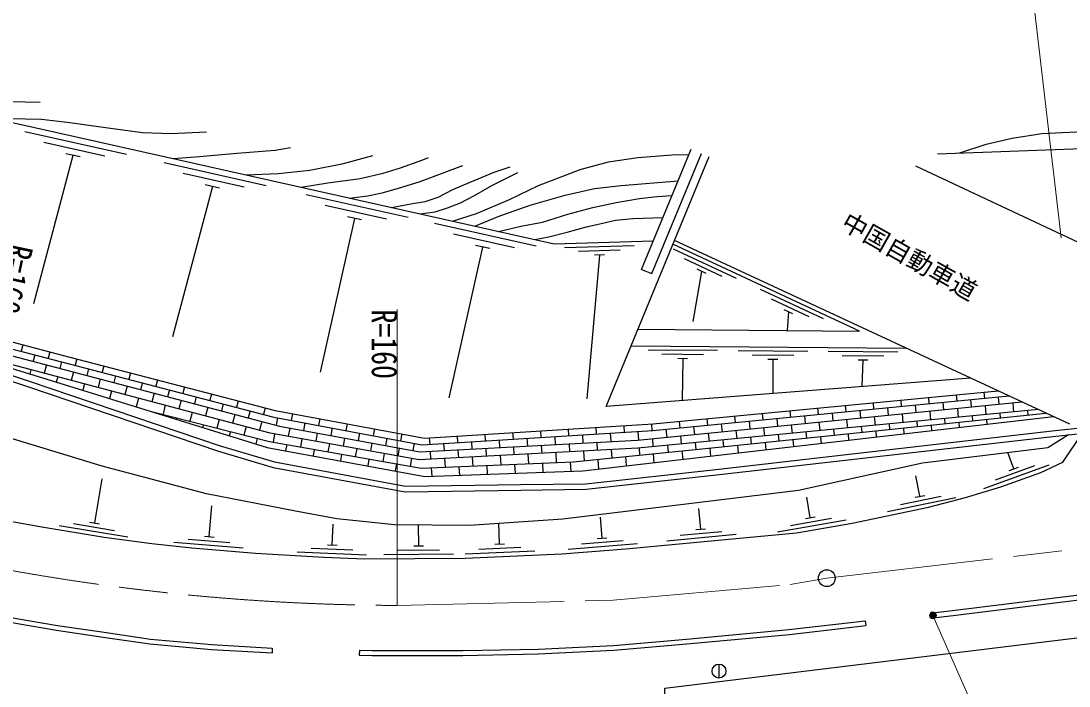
# Model space of a CAD drawing. Units: millimetres, scale not verified. Extents: x 40000 to 680000, y 20000 to 380000.
# Drawn here: x 315622 to 390966, y 270698 to 318498 of the extents above; entities that cross this region are included whole.
import ezdxf
from ezdxf.enums import TextEntityAlignment as Align

# ---------------------------------------------------------------- set-up
doc = ezdxf.new("R2010")
doc.units = ezdxf.units.MM
doc.header["$LTSCALE"] = 1000
doc.linetypes.add('CHAIN', pattern=[18.5, 12, -1.5, 3.5, -1.5])
for name, color, linetype, lineweight in [('M-BGD', 7, 'Continuous', 25), ('M-BMK', 2, 'CHAIN', 13), ('M-BMK-SRVR', 3, 'Continuous', 25), ('M-STR-HTXT', 7, 'Continuous', 13)]:
    doc.layers.add(name, color=color, linetype=linetype, lineweight=lineweight)
doc.layers.add('M-BMK-HTXT', color=7, linetype='Continuous')
doc.styles.add('ＭＳ ゴシック', font='')
doc.styles.get('ＭＳ ゴシック').set_extended_font_data('MS Gothic')

msp = doc.modelspace()

# ---------------------------------------------------------------- hatches: boundary and pattern name
at = {"layer": 'M-STR-HTXT'}
msp.add_hatch(color=256, dxfattribs=at).paths.add_polyline_path([(381399, 275895, -1), (380960, 275656, -0.41421), (381060, 275995, -0.41421)])

# ---------------------------------------------------------------- linework, layer by layer
at = {"layer": 'M-BGD'}
for p, q in [((323215, 308898), (315896, 310536)), ((321653, 308786), (317262, 309769)), ((319871, 308724), (318847, 308953)), ((360235, 300642), (363793, 309286)), ((360975, 300337), (364533, 308981)), ((319359, 308839), (316513, 298167)), ((333238, 306655), (325919, 308293)), ((362609, 302731), (365087, 308753)), ((331676, 306543), (327285, 307526)), ((329895, 306481), (328870, 306710)), ((329382, 306595), (326515, 295806)), ((343455, 304368), (336136, 306006)), ((341893, 304257), (337502, 305239)), ((340111, 304194), (339087, 304423)), ((339599, 304309), (337126, 293258)), ((352663, 302307), (345344, 303945)), ((351100, 302196), (346709, 303179)), ((348806, 302248), (346383, 291418)), ((349319, 302133), (348294, 302363)), ((359694, 302347), (354696, 302204)), ((375912, 296212), (362482, 302459)), ((391014, 289518), (362609, 302731)), ((358703, 302019), (355704, 301933)), ((357212, 301676), (356310, 291329)), ((357562, 301686), (356862, 301666)), ((367072, 299993), (362539, 302102)), ((366039, 300143), (363319, 301408)), ((360235, 300642), (360975, 300337)), ((364870, 300356), (364235, 300651)), ((364553, 300503), (363914, 296906)), ((373323, 297085), (368789, 299194)), ((372290, 297235), (369570, 298500)), ((371120, 297448), (370486, 297743)), ((370803, 297596), (370713, 296259)), ((359984, 296355), (375912, 296212)), ((315766, 295226), (315643, 294759)), ((317700, 294718), (317579, 294255)), ((359492, 295159), (379268, 294982)), ((365699, 294804), (360699, 294848)), ((372178, 294745), (367178, 294790)), ((378656, 294687), (373656, 294732)), ((316611, 294507), (316488, 294039)), ((318546, 294003), (318422, 293530)), ((319635, 294211), (319515, 293752)), ((364696, 294513), (361697, 294539)), ((363544, 294223), (362844, 294229)), ((363194, 294226), (363151, 291212)), ((371175, 294454), (368175, 294481)), ((370023, 294165), (369323, 294171)), ((369673, 294168), (369667, 291718)), ((377653, 294396), (374653, 294423)), ((376500, 294107), (375801, 294113)), ((376150, 294110), (376080, 292217)), ((316328, 293429), (316251, 293137)), ((317455, 293785), (317295, 293174)), ((319390, 293275), (319231, 292662)), ((320483, 293500), (320358, 293021)), ((321570, 293706), (321450, 293248)), ((323505, 293201), (323386, 292744)), ((318261, 292918), (318164, 292548)), ((320197, 292407), (320080, 291958)), ((321325, 292766), (321164, 292152)), ((322418, 292996), (322292, 292512)), ((324354, 292493), (324226, 292003)), ((325440, 292696), (325321, 292241)), ((322131, 291897), (321992, 291363)), ((323259, 292257), (323098, 291641)), ((325193, 291748), (325032, 291131)), ((326289, 291989), (326160, 291494)), ((327375, 292191), (327257, 291737)), ((329311, 291686), (329193, 291234)), ((382848, 291621), (382890, 291179)), ((384838, 291812), (384881, 291373)), ((324065, 291386), (323904, 290769)), ((325999, 290876), (325816, 290175)), ((327127, 291239), (326966, 290620)), ((328225, 291486), (328094, 290985)), ((330160, 290982), (330028, 290476)), ((331246, 291181), (331128, 290730)), ((374884, 290858), (374928, 290404)), ((376875, 291049), (376918, 290598)), ((378866, 291240), (378909, 290791)), ((379904, 290888), (379955, 290360)), ((380857, 291431), (380899, 290985)), ((381895, 291082), (381945, 290557)), ((383885, 291276), (383935, 290755)), ((384930, 290854), (384993, 290201)), ((385876, 291469), (385925, 290952)), ((386921, 291051), (386984, 290392)), ((327932, 290365), (327765, 289725)), ((329061, 290730), (328899, 290110)), ((330995, 290222), (330833, 289599)), ((332096, 290478), (331963, 289967)), ((333181, 290676), (333064, 290227)), ((335136, 290262), (335052, 289800)), ((366921, 290095), (366965, 289629)), ((368911, 290286), (368956, 289823)), ((370902, 290477), (370946, 290017)), ((371942, 290113), (371994, 289569)), ((372893, 290668), (372937, 290210)), ((373932, 290307), (373984, 289767)), ((375923, 290501), (375974, 289964)), ((377913, 290695), (377965, 290162)), ((378960, 290261), (379020, 289626)), ((380950, 290458), (381011, 289818)), ((382940, 290656), (383002, 290010)), ((383997, 290105), (384030, 289764)), ((385988, 290297), (386019, 289971)), ((387979, 290488), (388009, 290179)), ((326796, 289971), (326772, 289878)), ((328734, 289478), (328684, 289284)), ((329866, 289854), (329704, 289232)), ((331800, 289344), (331642, 288739)), ((332930, 289713), (332767, 289089)), ((334069, 289984), (333969, 289439)), ((336035, 289616), (335933, 289060)), ((337104, 289902), (337018, 289432)), ((339071, 289542), (338983, 289063)), ((358951, 289404), (358981, 288927)), ((360948, 289527), (360977, 289049)), ((362939, 289714), (362984, 289242)), ((363979, 289339), (364033, 288779)), ((364930, 289905), (364975, 289436)), ((365970, 289532), (366023, 288977)), ((367960, 289726), (368013, 289174)), ((369951, 289920), (370004, 289372)), ((370999, 289471), (371057, 288860)), ((372989, 289668), (373048, 289052)), ((374979, 289866), (375039, 289243)), ((376034, 289339), (376073, 288935)), ((376969, 290063), (377030, 289435)), ((378025, 289531), (378062, 289143)), ((380016, 289722), (380052, 289350)), ((381046, 289453), (381085, 289053)), ((382007, 289914), (382041, 289557)), ((383035, 289661), (383072, 289282)), ((385025, 289868), (385059, 289511)), ((330673, 288985), (330596, 288690)), ((333857, 288827), (333746, 288223)), ((334949, 289240), (334841, 288649)), ((336917, 288880), (336809, 288294)), ((338000, 289247), (337900, 288700)), ((339966, 288879), (339868, 288340)), ((341038, 289181), (340949, 288695)), ((343006, 288821), (342915, 288326)), ((346974, 288667), (347003, 288198)), ((348970, 288790), (348999, 288319)), ((350966, 288913), (350996, 288441)), ((352963, 289036), (352992, 288562)), ((353990, 288623), (354025, 288053)), ((354959, 289159), (354988, 288684)), ((355986, 288745), (356022, 288161)), ((356955, 289282), (356984, 288806)), ((357983, 288867), (358019, 288269)), ((359979, 288988), (360016, 288380)), ((361989, 289145), (362043, 288581)), ((363038, 288680), (363094, 288094)), ((365028, 288878), (365085, 288285)), ((367018, 289075), (367076, 288477)), ((368071, 288573), (368116, 288107)), ((369008, 289273), (369066, 288668)), ((370062, 288764), (370105, 288314)), ((372053, 288956), (372094, 288521)), ((373089, 288625), (373136, 288136)), ((374043, 289147), (374084, 288728)), ((375078, 288832), (375123, 288365)), ((377068, 289039), (377110, 288595)), ((379057, 289246), (379097, 288824)), ((332611, 288492), (332508, 288096)), ((334731, 288050), (334649, 287600)), ((335825, 288471), (335716, 287877)), ((337793, 288116), (337686, 287531)), ((338884, 288520), (338777, 287938)), ((340851, 288160), (340745, 287583)), ((341932, 288510), (341835, 287980)), ((343898, 288142), (343802, 287620)), ((344978, 288544), (345007, 288076)), ((346005, 288137), (346036, 287622)), ((348001, 288258), (348034, 287730)), ((349997, 288380), (350031, 287837)), ((351029, 287891), (351065, 287314)), ((351994, 288502), (352028, 287945)), ((353027, 287999), (353062, 287422)), ((355024, 288107), (355059, 287529)), ((357021, 288215), (357056, 287636)), ((361012, 288479), (361048, 287897)), ((362099, 287998), (362147, 287497)), ((364089, 288190), (364137, 287697)), ((366080, 288381), (366126, 287899)), ((367121, 288003), (367174, 287449)), ((369110, 288210), (369161, 287678)), ((371100, 288417), (371149, 287907)), ((336701, 287704), (336616, 287238)), ((338671, 287358), (338583, 286876)), ((339761, 287761), (339656, 287184)), ((341730, 287405), (341626, 286838)), ((342819, 287800), (342714, 287227)), ((345038, 287568), (345073, 286992)), ((347035, 287676), (347071, 287100)), ((348069, 287153), (348109, 286506)), ((349032, 287784), (349068, 287207)), ((350066, 287261), (350108, 286590)), ((352063, 287368), (352106, 286673)), ((354061, 287475), (354105, 286757)), ((356058, 287583), (356101, 286886)), ((358055, 287690), (358092, 287087)), ((359088, 287188), (359129, 286521)), ((360052, 287801), (360084, 287288)), ((361079, 287389), (361119, 286750)), ((363142, 287597), (363200, 286990)), ((365132, 287798), (365187, 287219)), ((386993, 286310), (386571, 287474)), ((340641, 287011), (340550, 286514)), ((342611, 286665), (342517, 286153)), ((343698, 287050), (343596, 286492)), ((345111, 286381), (345148, 285775)), ((346072, 287046), (346110, 286422)), ((347110, 286464), (347148, 285846)), ((349108, 286548), (349147, 285917)), ((351107, 286631), (351147, 285988)), ((353106, 286715), (353146, 286059)), ((355104, 286799), (355145, 286130)), ((357096, 286987), (357139, 286291)), ((384848, 284894), (389548, 286599)), ((385686, 285517), (388506, 286540)), ((386664, 286191), (387322, 286430)), ((320926, 282420), (321453, 285596)), ((380248, 284333), (379946, 285802)), ((372367, 282797), (372108, 284275)), ((377920, 283241), (382818, 284248)), ((378840, 283737), (381778, 284341)), ((379906, 284262), (380591, 284403)), ((329159, 281435), (329343, 283651)), ((364486, 281972), (364347, 283466)), ((357400, 281333), (357279, 282828)), ((370009, 281774), (374933, 282639)), ((370942, 282242), (373897, 282761)), ((372023, 282737), (372712, 282858)), ((318361, 282237), (323294, 281419)), ((319397, 282370), (322357, 281879)), ((320581, 282478), (321271, 282363)), ((337998, 280842), (338063, 282340)), ((344214, 280772), (344201, 282272)), ((350034, 280906), (349970, 282405)), ((363020, 281535), (366008, 281813)), ((364138, 281940), (364835, 282005)), ((326618, 281044), (331600, 280630)), ((327639, 281261), (330629, 281012)), ((328810, 281464), (329508, 281406)), ((355929, 280913), (358919, 281155)), ((357051, 281305), (357748, 281361)), ((362053, 281143), (367031, 281607)), ((335475, 280351), (340470, 280134)), ((336487, 280607), (339484, 280477)), ((337648, 280857), (338348, 280827)), ((342716, 280460), (345716, 280484)), ((343864, 280769), (344564, 280775)), ((347562, 280200), (352557, 280413)), ((348548, 280542), (351545, 280670)), ((349684, 280891), (350384, 280921)), ((354956, 280533), (359940, 280936)), ((341719, 280151), (346719, 280192)), ((381159, 275950), (381199, 275602)), ((376310, 275392), (376350, 275044)), ((333689, 273429), (333669, 273080)), ((339948, 273265), (339939, 272915)), ((365800, 272275), (365800, 271275))]:
    msp.add_line(p, q, dxfattribs=at)
for points in [[(196316, 316714), (204821, 316593), (205375, 318566), (212118, 322303), (221362, 319038), (231975, 317194), (235760, 317120), (239668, 317375), (243385, 317678), (246991, 318257), (247576, 318170), (250798, 316569), (257357, 310715), (262290, 308591), (273942, 305379), (286186, 303594), (291659, 316422), (353942, 302482), (361077, 302687)], [(307923, 312782), (309996, 312818), (312675, 312766), (316998, 312668)], [(313569, 311518), (317097, 311430), (319135, 311211), (321540, 310873), (324355, 310490), (326384, 310414), (328950, 310535)], [(383121, 309017), (385018, 309638), (386881, 310076), (389008, 310410), (391980, 310558), (395459, 310422), (402294, 309707), (407700, 309241)], [(326568, 308609), (328453, 308757), (331133, 308995), (333889, 309222), (334993, 309404)], [(381511, 308960), (392552, 309352), (396324, 309556), (397492, 309621), (398593, 309537), (405971, 307945)], [(331834, 307430), (334122, 307545), (336384, 307771), (338817, 308253), (340923, 308825)], [(335774, 306548), (337679, 306872), (340011, 307175), (341651, 307564), (342899, 307941), (344517, 308507), (344917, 308694)], [(346638, 304117), (348363, 304657), (350745, 305659), (352828, 306664), (355824, 307825), (357849, 308381), (359974, 308677), (362439, 308883), (363639, 308912)], [(339235, 305774), (340538, 305938), (341585, 306153), (342700, 306465), (344321, 306960), (347385, 308111)], [(342268, 305095), (343660, 305351), (344672, 305530), (345607, 305823), (346676, 306375), (347925, 306918), (349628, 307619), (350788, 308008)], [(344330, 304633), (345393, 304790), (346285, 305058), (347222, 305435), (348234, 305945), (349476, 306677), (351331, 307610)], [(379921, 308081), (416951, 290711), (418437, 290186), (419715, 289820), (421037, 289544), (423050, 289406), (425220, 289399), (429745, 289671), (449520, 292104), (466962, 294311)], [(348241, 303758), (349918, 304446), (352225, 305260), (354754, 305979), (356856, 306458), (358762, 306671), (362857, 307013)], [(349950, 303376), (351561, 303760), (353122, 304046), (354939, 304613), (356731, 305092), (358421, 305453), (360080, 305736), (361366, 305881), (362422, 305957)], [(285457, 303700), (286819, 302102), (303691, 296338), (316096, 292221), (329824, 287568), (333756, 286415), (343231, 284661), (351547, 284775), (356250, 284842), (365841, 285898), (389795, 288638), (394325, 289113), (412169, 291053), (413178, 291628), (416369, 289802), (417940, 289144), (419365, 288709), (421255, 288398), (422459, 288312)], [(352567, 302790), (353560, 302994), (354876, 303329), (356273, 303690), (357330, 303941), (358361, 304172), (359625, 304312), (361773, 304378)], [(286186, 303594), (287064, 302442), (303819, 296717), (316223, 292600), (329945, 287950), (333849, 286804), (343265, 285062), (351541, 285175), (356225, 285241), (365797, 286296), (389751, 289036), (394283, 289511)], [(286751, 302852), (297860, 299880), (307964, 297274), (319038, 294367), (333895, 290490), (344633, 288523), (361076, 289535), (385869, 291911)], [(383905, 292825), (357692, 290788), (362609, 302731)], [(290312, 301332), (308220, 296648), (315680, 294749), (333806, 290034), (344436, 288041), (361047, 289053), (386655, 291545)], [(296563, 299196), (319736, 292064), (333314, 287845), (344663, 285758), (356011, 286161), (389842, 290063)], [(298719, 298533), (313601, 294799), (334208, 289376), (344303, 287528), (359936, 288372), (387577, 291116)], [(388764, 290564), (359960, 287792), (344257, 286949), (333544, 288884), (309119, 295332)], [(390919, 288756), (389437, 287829), (380444, 286714), (371529, 284752), (354565, 282688), (347863, 282243), (342480, 282282), (338328, 282712), (335364, 283278), (328971, 284503), (321461, 286496), (305781, 291278), (304355, 290964), (300938, 290964), (294445, 292712), (289820, 290628)], [(325016, 290424), (333490, 288269), (344397, 286351), (355321, 286808), (365769, 287862), (389303, 290314)], [(289461, 289589), (300485, 286163), (306232, 284417), (309583, 283607), (313365, 282804), (317117, 282140), (321594, 281397), (325027, 280953), (327894, 280637), (332488, 280255), (337401, 279967), (340329, 279840), (347544, 279899), (354505, 280196), (359116, 280569), (371383, 281711), (375374, 282412), (380873, 283542), (383516, 284246), (386061, 285015), (388927, 286055), (390531, 286790), (391936, 288863)], [(362012, 266668), (361911, 270555), (403103, 275585), (422642, 278470), (429074, 279649), (446417, 281565), (470526, 284896), (484009, 286721), (495542, 288176), (496334, 288068), (497024, 287915), (497889, 287547)], [(297032, 279923), (298544, 279343), (303364, 277921), (308682, 276579), (312125, 275796), (315383, 275186), (318187, 274705), (321542, 274218), (324884, 273724), (329318, 273324), (333669, 273080)], [(297158, 280250), (298657, 279675), (303457, 278258), (308763, 276920), (312196, 276139), (315445, 275531), (318242, 275051), (321593, 274565), (324925, 274072), (329344, 273673), (333689, 273429)], [(381159, 275950), (382596, 276115), (414559, 280084)], [(381199, 275602), (382638, 275767), (414602, 279736)], [(339939, 272915), (340849, 272892), (347394, 272903), (352813, 273003), (358236, 273269), (363495, 273723), (370861, 274412), (376350, 275044)], [(339948, 273265), (340853, 273242), (347390, 273253), (352802, 273353), (358212, 273619), (363464, 274072), (370825, 274761), (376310, 275392)]]:
    msp.add_lwpolyline(points, dxfattribs=at)
msp.add_circle((365800, 271775), 500, dxfattribs=at)
at = {"layer": 'M-BMK'}
msp.add_lwpolyline([(342676, 276490), (358195, 276867), (370923, 277988), (373553, 278451), (522614, 295792)], dxfattribs=at)
msp.add_arc((343174, 436490), 160000, 257.80857, 269.82142, dxfattribs=at)
at = {"layer": 'M-BMK-SRVR'}
msp.add_circle((373553, 278451), 600, dxfattribs=at)
at = {"layer": 'M-STR-HTXT'}
for p, q in [((390398, 302916), (388244, 321436)), ((342676, 276490), (342676, 297758)), ((381179, 275776), (396898, 240188))]:
    msp.add_line(p, q, dxfattribs=at)
msp.add_circle((381179, 275776), 250, dxfattribs=at)

# ---------------------------------------------------------------- texts
at = {"layer": 'M-BMK-HTXT', "style": 'ＭＳ ゴシック'}
msp.add_text('中国自動車道', height=1320, rotation=330.516, dxfattribs=at).set_placement((374276, 303317), align=Align.BOTTOM_LEFT)
at = {"layer": 'M-STR-HTXT', "style": 'ＭＳ ゴシック', "width": 0.8}
msp.add_text('R=160', height=1833, rotation=258.025, dxfattribs=at).set_placement((314175, 302680), align=Align.BOTTOM_LEFT)
msp.add_text('R=160', height=1833, rotation=270, dxfattribs=at).set_placement((342676, 297758), align=Align.TOP_LEFT)

doc.saveas('drawing.dxf')
